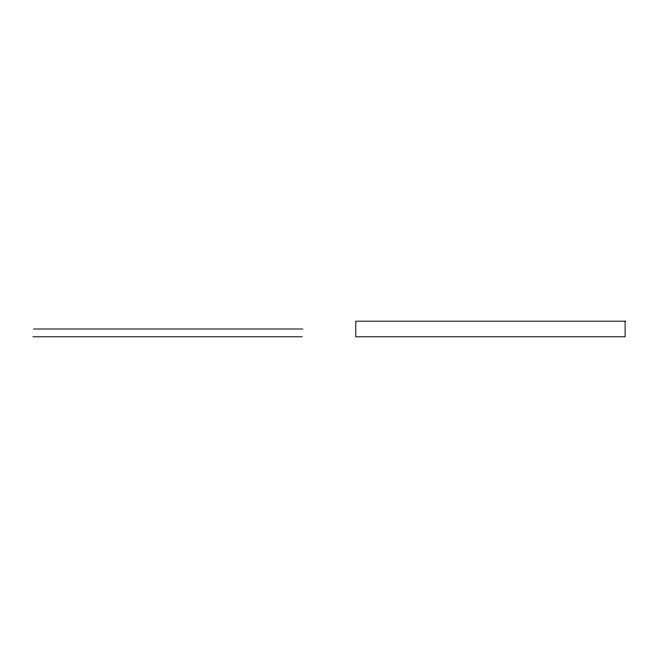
<?xml version="1.0" encoding="UTF-8"?>
<svg xmlns="http://www.w3.org/2000/svg" width="658" height="658" viewBox="0 0 658 658"><rect width="100%" height="100%" fill="white"/><g stroke="black" fill="none" stroke-linecap="round" stroke-linejoin="round"><path stroke-width="0.99" d="M33.509 329L302.828 329M32.9 336.806L302.211 336.806M625.1 321.194L355.789 321.194L355.789 336.806L625.1 336.806L625.1 321.194"/></g></svg>
